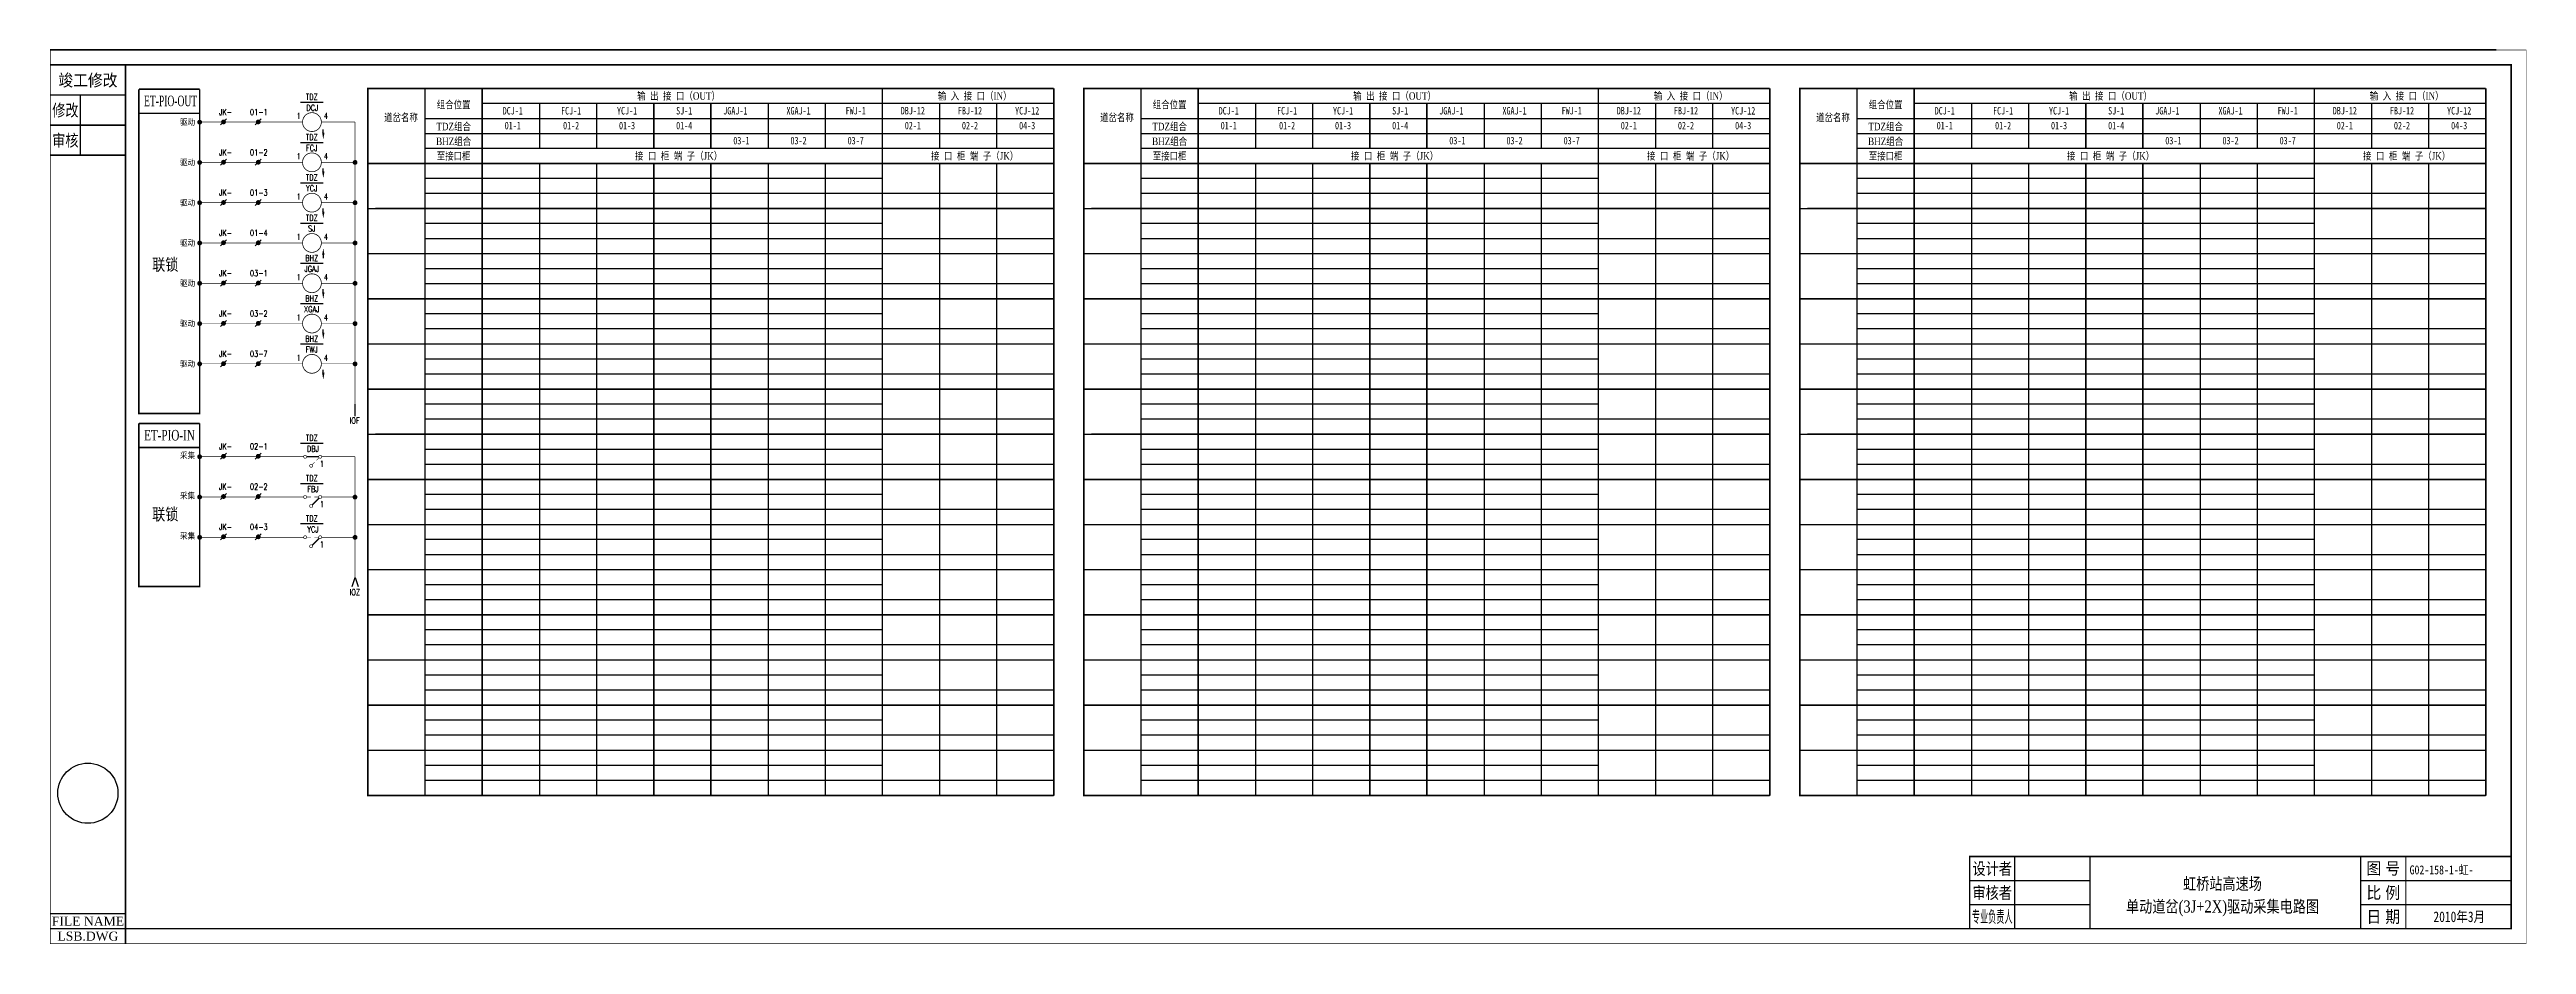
# Model space of a CAD drawing. Extents: x -106 to 718, y -260 to 38.
import ezdxf
from ezdxf.enums import TextEntityAlignment as Align

# ---------------------------------------------------------------- set-up
doc = ezdxf.new("R2010")
doc.units = 0
doc.header["$MEASUREMENT"] = 0
doc.linetypes.add('DASHED', pattern=[19.05, 12.7, -6.35])
doc.layers.get('0').update_dxf_attribs({"linetype": 'CONTINUOUS'})
doc.layers.add('define', color=7, linetype='CONTINUOUS')
doc.styles.add('CHINESE', font='TIMES.TTF', dxfattribs={"width": 0.9})
doc.styles.add('ITALICC', font='txt', dxfattribs={"width": 0.75})
doc.styles.add('ST', font='SimSun.ttf')
doc.styles.get("Standard").update_dxf_attribs({"font": 'txt.shx', "width": 0.8, "bigfont": 'hztxt.shx'})

# ---------------------------------------------------------------- blocks, each defined once
blk = doc.blocks.new('143')
at = {"const_width": 0.2}
for points in [[(-6, 0, 1), (-5, 0, 1)], [(-1, 0, 1), (0, 0, 1)], [(-4, -3, 1), (-3, -3, 1)]]:
    blk.add_lwpolyline(points, format="xyb", close=True, dxfattribs=at)
for points, const_width in [([(-5, 0), (-3.6, 0)], 0.15), ([(-2.4, 0), (-1, 0)], 0.15), ([(-0.85, -0.35), (-3.15, -2.65)], 0.5)]:
    blk.add_lwpolyline(points, dxfattribs=dict(const_width=const_width))
blk.add_lwpolyline([(-5.5, -1.3, 0, 0, 0), (-5.5, -2.3, 0.8, 0, 0), (-5.5, -4.5, 0, 0, 0)], format="xyseb")
at = {"width": 0.8}
for tag, p in [('RELAY', (-3, 2.2)), ('0', (0, -2))]:
    blk.add_attdef(tag, text='', height=2, dxfattribs=at).set_placement(p, align=Align.MIDDLE)
blk = doc.blocks.new('W22')
at = {"const_width": 0.8}
blk.add_lwpolyline([(-0.4, 0, 1), (0.4, 0, 1)], format="xyb", close=True, dxfattribs=at)
blk = doc.blocks.new('W21')
blk.add_line((-1, -1), (1, 1))
at = {"const_width": 0.8}
blk.add_lwpolyline([(-0.4, 0, 1), (0.4, 0, 1)], format="xyb", close=True, dxfattribs=at)
blk = doc.blocks.new('BZTB')
at = {"color": 7}
for p, q in [((0.23, 16), (40.23, 16)), ((130.23, 16), (180.23, 16)), ((0.23, 8), (40.23, 8)), ((130.23, 8), (180.23, 8))]:
    blk.add_line(p, q, dxfattribs=at)
at = {"color": 7, "const_width": 0.5}
blk.add_lwpolyline([(0.23, 0), (180.23, 0), (180.23, 24), (0.23, 24)], close=True, dxfattribs=at)
at = {"color": 7}
for points, const_width in [([(15.23, 24), (15.23, 0)], 0.4), ([(40.23, 24), (40.23, 0)], 0.5), ([(130.23, 24), (130.23, 0)], 0.5), ([(145.23, 24), (145.23, 0)], 0.4)]:
    blk.add_lwpolyline(points, dxfattribs=dict(at, const_width=const_width))
at = {"color": 7, "style": 'CHINESE'}
for s, width, p in [('设计者', 0.8, (7.73, 20)), ('图 号', 0.9, (137.73, 20)), ('审核者', 0.8, (7.73, 12)), ('比 例', 0.9, (137.73, 12)), ('日 期', 0.9, (137.73, 4))]:
    blk.add_text(s, height=4, dxfattribs=dict(at, width=width)).set_placement(p, align=Align.MIDDLE)
at = {"color": 7, "style": 'CHINESE', "width": 0.461104}
blk.add_text('专业负责人', height=4, dxfattribs=at).set_placement((1, 2), (14.5, 2), align=Align.FIT)
blk = doc.blocks.new('W54')
for p, q in [((0, 0), (3, 1)), ((3, -1), (0, 0))]:
    blk.add_line(p, q)
blk = doc.blocks.new('113')
at = {"const_width": 0.2}
for points in [[(-6, 0, 1), (-5, 0, 1)], [(-1, 0, 1), (0, 0, 1)], [(-4, -3, 1), (-3, -3, 1)]]:
    blk.add_lwpolyline(points, format="xyb", close=True, dxfattribs=at)
for points, const_width in [([(-5, 0), (-1, 0)], 0.5), ([(-2.3, -1.8), (-3.15, -2.65)], 0.15), ([(-0.85, -0.35), (-1.7, -1.2)], 0.15)]:
    blk.add_lwpolyline(points, dxfattribs=dict(const_width=const_width))
blk.add_lwpolyline([(-5.5, -4.5, 0, 0, 0), (-5.5, -3.5, 0.8, 0, 0), (-5.5, -1.3, 0, 0, 0)], format="xyseb")
at = {"width": 0.8}
for tag, p in [('RELAY', (-3, 2.2)), ('0', (0, -2))]:
    blk.add_attdef(tag, text='', height=2, dxfattribs=at).set_placement(p, align=Align.MIDDLE)
blk = doc.blocks.new('W53')
blk.add_line((0, 1), (0, 0))
blk.add_lwpolyline([(0, 3.25, 0, 0.8, 0), (0, 1, 0.8, 0.8, 0)], format="xyseb")
blk = doc.blocks.new('dlt_dc_18_d_3J+2X_qc_tb')
at = {"color": 0}
for p, q in [((38, -210), (38, 24.93)), ((38, -210), (38, 24.93)), ((38, -210), (38, 24.93)), ((228, 19.93), (38, 19.93)), ((57, 19.93), (57, 5)), ((76, 19.93), (76, 5)), ((95, 19.93), (95, 5)), ((95, 5), (95, 19.93)), ((114, 5), (114, 19.93)), ((133, 19.93), (133, 5)), ((152, 19.93), (152, 5)), ((190, 19.93), (190, 5)), ((209, 19.93), (209, 5)), ((228, 19.93), (228, -210)), ((228, 5), (228, 19.93)), ((19, 14.93), (228, 14.93)), ((19, 9.93), (228, 9.93)), ((228, 0), (38, 0)), ((57, 0), (57, -210)), ((76, 0), (76, -210)), ((95, -210), (95, 0)), ((95, 0), (95, -210)), ((114, -210), (114, 0)), ((133, 0), (133, -210)), ((152, 0), (152, -210)), ((171, 0), (171, -210)), ((190, 0), (190, -210)), ((209, 0), (209, -210)), ((228, -210), (228, 0)), ((171, -5), (19, -5)), ((171, -5), (19, -5)), ((228, -15), (2.53, -15)), ((228, -10), (19, -10)), ((171, -20), (19, -20)), ((171, -20), (19, -20)), ((228, -25), (19, -25)), ((171, -35), (19, -35)), ((171, -35), (19, -35)), ((228, -40), (19, -40)), ((171, -50), (19, -50)), ((171, -50), (19, -50)), ((228, -55), (19, -55)), ((171, -65), (19, -65)), ((171, -65), (19, -65)), ((228, -70), (19, -70)), ((171, -80), (19, -80)), ((171, -80), (19, -80)), ((228, -90), (2.53, -90)), ((228, -85), (19, -85)), ((171, -95), (19, -95)), ((171, -95), (19, -95)), ((228, -105), (2.53, -105)), ((228, -100), (19, -100)), ((171, -110), (19, -110)), ((171, -110), (19, -110)), ((228, -115), (19, -115)), ((171, -125), (19, -125)), ((171, -125), (19, -125)), ((228, -130), (19, -130)), ((171, -140), (19, -140)), ((171, -140), (19, -140)), ((228, -145), (19, -145)), ((171, -155), (19, -155)), ((171, -155), (19, -155)), ((228, -160), (19, -160)), ((171, -170), (19, -170)), ((171, -170), (19, -170)), ((228, -175), (19, -175)), ((171, -185), (19, -185)), ((171, -185), (19, -185)), ((228, -190), (19, -190)), ((171, -200), (19, -200)), ((171, -200), (19, -200)), ((228, -205), (19, -205)), ((228, -210), (2.53, -210)), ((228, -210), (2.53, -210)), ((228, -210), (2.53, -210)), ((228, -210), (2.53, -210)), ((228, -210), (2.53, -210)), ((228, -210), (95, -210))]:
    blk.add_line(p, q, dxfattribs=at)
at = {"color": 0, "const_width": 0.5}
for points in [[(228, 24.93), (0, 24.93), (0, -210), (228, -210)], [(19, 24.93), (19, -210)], [(38, 24.93), (38, -210)], [(171, 24.93), (171, -210)], [(228, 24.93), (228, -210)], [(114, 5), (114, 19.93)], [(228, 0), (0, 0)], [(19, 5), (228, 5)], [(20.27, 0), (228, 0)], [(114, -210), (114, 0)]]:
    blk.add_lwpolyline(points, dxfattribs=at)
at = {"color": 0, "linetype": 'Continuous', "const_width": 0.5}
for points in [[(0, -15), (228, -15)], [(0, -30), (228, -30)], [(0, -45), (228, -45)], [(0, -60), (228, -60)], [(0, -75), (228, -75)], [(0, -90), (228, -90)], [(0, -105), (228, -105)], [(0, -120), (228, -120)], [(0, -135), (228, -135)], [(0, -150), (228, -150)], [(0, -165), (228, -165)], [(0, -180), (228, -180)], [(0, -195), (228, -195)], [(2.53, -210), (228, -210)]]:
    blk.add_lwpolyline(points, dxfattribs=at)
at = {"color": 7}
for s, style, width, p in [('道岔名称', 'CHINESE', 0.8, (11, 15.36)), ('组合位置', 'CHINESE', 0.8, (28.5, 19.65)), ('DCJ-1', 'ITALICC', 0.75, (48.15, 17.51)), ('FCJ-1', 'ITALICC', 0.75, (67.55, 17.51)), ('YCJ-1', 'ITALICC', 0.75, (86.15, 17.51)), ('输  出  接  口（OUT）', 'CHINESE', 0.8, (103.26, 22.51)), ('SJ-1', 'ITALICC', 0.75, (105.15, 17.51)), ('JGAJ-1', 'ITALICC', 0.75, (122.15, 17.51)), ('XGAJ-1', 'ITALICC', 0.75, (143.15, 17.51)), ('FWJ-1', 'ITALICC', 0.75, (162.15, 17.51)), ('DBJ-12', 'ITALICC', 0.75, (181.15, 17.51)), ('输  入  接  口（IN）', 'CHINESE', 0.8, (201.69, 22.51)), ('FBJ-12', 'ITALICC', 0.75, (200.15, 17.51)), ('YCJ-12', 'ITALICC', 0.75, (219.15, 17.51)), ('BHZ组合', 'CHINESE', 0.8, (28.5, 7.43)), ('TDZ组合', 'CHINESE', 0.8, (28.5, 12.35)), ('01-1', 'ITALICC', 0.75, (48.15, 12.58)), ('01-2', 'ITALICC', 0.75, (67.55, 12.58)), ('01-3', 'ITALICC', 0.75, (86.15, 12.58)), ('01-4', 'ITALICC', 0.75, (105.15, 12.58)), ('03-1', 'ITALICC', 0.75, (124.15, 7.58)), ('03-2', 'ITALICC', 0.75, (143.15, 7.58)), ('03-7', 'ITALICC', 0.75, (162.15, 7.58)), ('02-1', 'ITALICC', 0.75, (181.15, 12.58)), ('02-2', 'ITALICC', 0.75, (200.15, 12.58)), ('04-3', 'ITALICC', 0.75, (219.15, 12.58)), ('至接口柜', 'CHINESE', 0.8, (28.5, 2.57)), ('接  口  柜  端  子（JK）', 'CHINESE', 0.8, (103.26, 2.58)), ('接  口  柜  端  子（JK）', 'CHINESE', 0.8, (201.69, 2.58))]:
    blk.add_text(s, height=2.5, dxfattribs=dict(at, style=style, width=width)).set_placement(p, align=Align.MIDDLE)

msp = doc.modelspace()

# ---------------------------------------------------------------- linework, layer by layer
for p, q in [((-105.57, 37.74), (707.42, 37.74)), ((-22.37, 20.37), (-14.88, 20.37)), ((-22.37, 6.99), (-14.88, 6.99)), ((-22.37, -6.4), (-14.88, -6.4)), ((-22.37, -19.79), (-14.88, -19.79)), ((-22.37, -33.18), (-14.88, -33.18)), ((-22.37, -46.57), (-14.88, -46.57)), ((-22.37, -59.96), (-14.88, -59.96)), ((-22.37, -92.91), (-14.88, -92.91)), ((-22.37, -106.3), (-14.88, -106.3)), ((-22.37, -119.68), (-14.88, -119.68))]:
    msp.add_line(p, q)
at = {"color": 7}
for p, q in [((-105.57, 37.74), (707.42, 37.74)), ((707.42, 37.74), (-105.57, 37.74))]:
    msp.add_line(p, q, dxfattribs=at)
for points in [[(-105.57, 32.74, 0.5, 0.5, 0), (-80.57, 32.74, 0.5, 0.5, 0)], [(-105.57, 22.74, 0.5, 0.5, 0), (-80.57, 22.74, 0.5, 0.5, 0)], [(-95.57, 2.74, 0.5, 0.5, 0), (-95.57, 22.74, 0.5, 0.5, 0)], [(-105.57, 12.74, 0.5, 0.5, 0), (-80.57, 12.74, 0.5, 0.5, 0)], [(-105.57, 2.74, 0.5, 0.5, 0), (-80.57, 2.74, 0.5, 0.5, 0)], [(-105.57, -249.26, 0.5, 0.5, 0), (-80.57, -249.26, 0.5, 0.5, 0)]]:
    msp.add_lwpolyline(points, format="xyseb")
at = {"const_width": 0.2}
msp.add_lwpolyline([(-105.57, -259.26), (717.42, -259.26), (717.42, 37.74), (-105.57, 37.74)], close=True, dxfattribs=at)
msp.add_lwpolyline([(-80.57, -254.26, 0.5, 0.5, 0), (712.42, -254.26, 0.5, 0.5, 0), (712.42, 32.74, 0.5, 0.5, 0), (-80.57, 32.74, 0.5, 0.5, 0)], format="xyseb", close=True)
at = {"color": 0}
for points, const_width in [([(-76.12, 24.67), (-76.12, -83.06), (-55.9, -83.06), (-55.9, 24.67)], 0.5), ([(-4.27, 13.75), (-15.47, 13.75)], 0.2), ([(-4.27, -79.97), (-4.27, 13.75)], 0.2), ([(-4.27, 0.36), (-15.47, 0.36)], 0.2), ([(-4.27, -13.03), (-15.47, -13.03)], 0.2), ([(-4.27, -26.42), (-15.47, -26.42)], 0.2), ([(-4.27, -39.8), (-15.47, -39.8)], 0.2), ([(-4.27, -53.19), (-15.47, -53.19)], 0.2), ([(-4.27, -66.58), (-15.47, -66.58)], 0.2), ([(-76.12, -86.4), (-76.12, -140.56), (-55.9, -140.56), (-55.9, -86.4)], 0.5), ([(-4.27, -97.45), (-15.36, -97.45)], 0.2), ([(-4.27, -137.6), (-4.27, -97.43)], 0.2), ([(-4.28, -110.84), (-15.38, -110.84)], 0.2), ([(-4.27, -124.22), (-15.36, -124.22)], 0.2)]:
    msp.add_lwpolyline(points, dxfattribs=dict(at, const_width=const_width))
for points in [[(-76.12, 24.67, 0.5, 0.5, 0), (-55.9, 24.67, 0.5, 0.5, 0)], [(-76.12, 16.67, 0.5, 0.5, 0), (-55.9, 16.67, 0.5, 0.5, 0)], [(-21.72, 13.75, 0.2, 0.2, 0), (-55.92, 13.75, 0.2, 0.2, 0)], [(-21.72, 0.36, 0.2, 0.2, 0), (-55.92, 0.36, 0.2, 0.2, 0)], [(-21.72, -13.03, 0.2, 0.2, 0), (-55.92, -13.03, 0.2, 0.2, 0)], [(-21.72, -26.42, 0.2, 0.2, 0), (-55.92, -26.42, 0.2, 0.2, 0)], [(-21.72, -39.8, 0.2, 0.2, 0), (-55.92, -39.8, 0.2, 0.2, 0)], [(-21.72, -53.19, 0.2, 0.2, 0), (-55.92, -53.19, 0.2, 0.2, 0)], [(-21.72, -66.58, 0.2, 0.2, 0), (-55.92, -66.58, 0.2, 0.2, 0)], [(-76.12, -86.4, 0.5, 0.5, 0), (-55.9, -86.4, 0.5, 0.5, 0)], [(-76.12, -86.4, 0.5, 0.5, 0), (-55.9, -86.4, 0.5, 0.5, 0)], [(-76.12, -94.4, 0.5, 0.5, 0), (-55.9, -94.4, 0.5, 0.5, 0)], [(-21.43, -97.44, 0.2, 0.2, 0), (-55.9, -97.44, 0.2, 0.2, 0)], [(-21.45, -110.83, 0.2, 0.2, 0), (-55.91, -110.83, 0.2, 0.2, 0)], [(-21.43, -124.21, 0.2, 0.2, 0), (-55.9, -124.21, 0.2, 0.2, 0)]]:
    msp.add_lwpolyline(points, format="xyseb", dxfattribs=at)
at = {"const_width": 0.25}
for points in [[(-18.6, 10.62, 1), (-18.6, 16.87, 1)], [(-18.6, -2.76, 1), (-18.6, 3.49, 1)], [(-18.6, -16.15, 1), (-18.6, -9.9, 1)], [(-18.6, -29.54, 1), (-18.6, -23.29, 1)], [(-18.6, -42.93, 1), (-18.6, -36.68, 1)], [(-18.6, -56.32, 1), (-18.6, -50.07, 1)], [(-18.6, -69.71, 1), (-18.6, -63.46, 1)]]:
    msp.add_lwpolyline(points, format="xyb", close=True, dxfattribs=at)
at = {"color": 0}
msp.add_lwpolyline([(-4.27, -83.97), (-4.27, -79.97)], dxfattribs=at)
at = {"const_width": 0.5}
msp.add_lwpolyline([(-80.57, -259.26), (-80.57, -254.26), (-105.57, -254.26)], dxfattribs=at)
at = {"color": 7}
msp.add_circle((-93.07, -209.26), 10, dxfattribs=at)

# ---------------------------------------------------------------- block references
at = {"color": 0}
for name, p in [('W22', (-55.92, 13.72)), ('W21', (-47.99, 13.8)), ('W21', (-36.43, 13.8)), ('W22', (-55.92, 0.34)), ('W21', (-47.99, 0.41)), ('W21', (-36.43, 0.41)), ('W22', (-4.26, 0.34)), ('W22', (-55.92, -13.05)), ('W21', (-47.99, -12.98)), ('W21', (-36.43, -12.98)), ('W22', (-4.26, -13.05)), ('W22', (-55.92, -26.44)), ('W21', (-47.99, -26.36)), ('W21', (-36.43, -26.36)), ('W53', (-14.82, -31.44)), ('W22', (-4.26, -26.44)), ('W22', (-55.92, -39.83)), ('W21', (-47.99, -39.75)), ('W21', (-36.43, -39.75)), ('W22', (-4.26, -39.83)), ('W22', (-55.92, -53.22)), ('W21', (-47.99, -53.14)), ('W21', (-36.43, -53.14)), ('W22', (-4.26, -53.22)), ('W22', (-55.92, -66.61)), ('W21', (-47.99, -66.53)), ('W21', (-36.43, -66.53)), ('W22', (-4.26, -66.61)), ('W22', (-55.92, -97.45)), ('W21', (-47.99, -97.29)), ('W21', (-36.43, -97.29)), ('W22', (-55.94, -110.84)), ('W21', (-48, -110.67)), ('W21', (-36.44, -110.67)), ('W22', (-4.28, -110.86)), ('W22', (-55.92, -124.22)), ('W21', (-47.99, -124.05)), ('W21', (-36.43, -124.05)), ('W22', (-4.26, -124.24))]:
    msp.add_blockref(name, p, dxfattribs=at)
at = {"color": 0, "rotation": 180}
for p in [(-14.82, 11.26), (-14.82, -1.63), (-14.82, -15.02), (-14.82, -41.79), (-14.82, -55.18), (-14.82, -68.57)]:
    msp.add_blockref('W53', p, dxfattribs=at)
for name, p in [('113', (-15.36, -97.45)), ('143', (-15.36, -110.83)), ('143', (-15.36, -124.21)), ('BZTB', (532.19, -254.26))]:
    msp.add_blockref(name, p)
at = {"color": 0, "linetype": 'DASHED', "rotation": 270}
msp.add_blockref('W54', (-4.27, -137.6), dxfattribs=at)
at = {"layer": 'define', "linetype": 'Continuous'}
for p in [(0, 0), (238, 0), (476, 0)]:
    msp.add_blockref('dlt_dc_18_d_3J+2X_qc_tb', p, dxfattribs=at)

# ---------------------------------------------------------------- texts
at = {"color": 7, "style": 'CHINESE'}
for s, width, p in [('竣工修改', 0.9, (-93.07, 27.74)), ('修改', 0.8, (-100.57, 17.74)), ('审核', 0.8, (-100.57, 7.74)), ('单动道岔(3J+2X)驱动采集电路图', 0.8, (616.48, -247.25, 0))]:
    msp.add_text(s, height=4, dxfattribs=dict(at, width=width)).set_placement(p, align=Align.MIDDLE)
for s, height, width, p in [('ET-PIO-OUT', 3.5, 0.6, (-74.39, 19.03)), ('联锁', 4, 0.8, (-71.7, -35.6)), ('ET-PIO-IN', 3.5, 0.7, (-74.39, -92.04)), ('联锁', 4, 0.8, (-71.7, -118.56))]:
    msp.add_text(s, height=height, dxfattribs=dict(at, width=width)).set_placement(p)
at = {"color": 7, "width": 0.75}
for s, p in [('JK-', (-49.47, 16.07)), ('01-1', (-39.17, 16.07)), ('JK-', (-49.47, 2.68)), ('01-2', (-39.17, 2.68)), ('JK-', (-49.47, -10.7)), ('01-3', (-39.17, -10.7)), ('JK-', (-49.47, -24.09)), ('01-4', (-39.17, -24.09)), ('JK-', (-49.47, -37.48)), ('03-1', (-39.17, -37.48)), ('JK-', (-49.47, -50.87)), ('03-2', (-39.17, -50.87)), ('JK-', (-49.47, -64.26)), ('03-7', (-39.17, -64.26)), ('JK-', (-49.47, -95.01)), ('02-1', (-39.17, -95.01)), ('JK-', (-49.49, -108.4)), ('02-2', (-39.18, -108.4)), ('JK-', (-49.47, -121.78)), ('04-3', (-39.17, -121.78))]:
    msp.add_text(s, height=2, dxfattribs=at).set_placement(p)
at = {"color": 7, "width": 0.8}
for s, p in [('1', (-22.97, 14.77)), ('TDZ', (-18.66, 21.09)), ('DCJ', (-18.47, 17.48)), ('4', (-13.97, 14.77)), ('TDZ', (-18.66, 7.7)), ('1', (-22.97, 1.39)), ('FCJ', (-18.66, 4.13)), ('4', (-13.97, 1.39)), ('TDZ', (-18.66, -5.69)), ('YCJ', (-18.66, -9.26)), ('1', (-22.97, -12)), ('4', (-13.97, -12)), ('1', (-22.97, -25.39)), ('TDZ', (-18.66, -19.08)), ('SJ', (-18.66, -22.64)), ('4', (-13.97, -25.39)), ('BHZ', (-18.66, -32.46)), ('1', (-22.97, -38.78)), ('JGAJ', (-18.66, -36.03)), ('4', (-13.97, -38.78)), ('XGAJ', (-18.66, -49.42)), ('BHZ', (-18.66, -45.85)), ('1', (-22.97, -52.17)), ('BHZ', (-18.66, -59.24)), ('4', (-13.97, -52.17)), ('1', (-22.97, -65.56)), ('FWJ', (-18.66, -62.81)), ('4', (-13.97, -65.56)), ('TDZ', (-18.66, -92.19)), ('DBJ', (-18.27, -95.83)), ('TDZ', (-18.66, -105.58)), ('1', (-15.27, -100.83)), ('FBJ', (-18.27, -109.21)), ('1', (-15.27, -114.21)), ('TDZ', (-18.66, -118.96)), ('YCJ', (-18.27, -122.59)), ('1', (-15.27, -127.59))]:
    msp.add_text(s, height=2, dxfattribs=at).set_placement(p, align=Align.CENTER)
at = {"color": 7, "style": 'CHINESE', "width": 0.9}
for s, p in [('驱动', (-59.94, 12.77)), ('驱动', (-59.94, -0.62)), ('驱动', (-59.94, -14.01)), ('驱动', (-59.94, -27.39)), ('驱动', (-59.94, -40.78)), ('驱动', (-59.94, -54.17)), ('驱动', (-59.94, -67.56)), ('采集', (-59.94, -97.98)), ('采集', (-59.96, -111.37)), ('采集', (-59.94, -124.75))]:
    msp.add_text(s, height=2, dxfattribs=at).set_placement(p, align=Align.CENTER)
at = {"color": 7, "width": 0.8}
for s, p in [('IOF', (-6.05, -85.46)), ('IOZ', (-6.05, -142.48))]:
    msp.add_text(s, height=2, dxfattribs=at).set_placement(p, align=Align.MIDDLE_LEFT)
at = {"color": 7, "style": 'CHINESE'}
for s, p in [('FILE NAME', (-93.07, -251.76)), ('LSB.DWG', (-93.07, -256.76))]:
    msp.add_text(s, height=3, dxfattribs=at).set_placement(p, align=Align.MIDDLE)
at = {"layer": 'define', "color": 5, "width": 0.8}
for s, height, style, p in [('虹桥站高速场', 4, 'CHINESE', (616.48, -239.25, 0)), ('2010年3月', 3.5, 'ST', (695.17, -250.23))]:
    msp.add_text(s, height=height, dxfattribs=dict(at, style=style)).set_placement(p, align=Align.MIDDLE)
at = {"layer": 'define', "color": 5, "style": 'ST', "width": 0.8}
msp.add_text('G02-158-1-虹-', height=3, dxfattribs=at).set_placement((678.67, -236.23))

doc.saveas('drawing.dxf')
